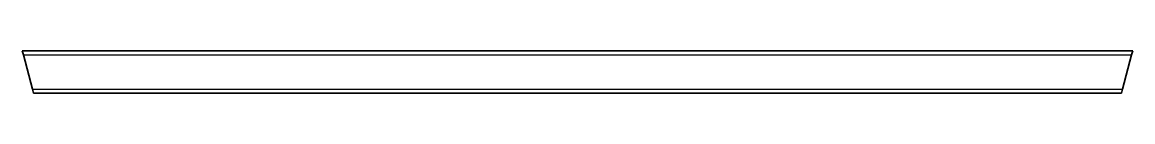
# Model space of a CAD drawing. Header units: inches. Extents: x 0 to 780, y 0 to 30.
import ezdxf

# ---------------------------------------------------------------- set-up
doc = ezdxf.new("R2010")
doc.units = ezdxf.units.IN
doc.header["$MEASUREMENT"] = 0
doc.layers.add('SIMUMAK Visible (ISO)', color=7, linetype='Continuous', lineweight=35)
doc.layers.add('SIMUMAK Visible Narrow (ISO)', color=7, linetype='Continuous', lineweight=25)

# ---------------------------------------------------------------- blocks, each defined once
blk = doc.blocks.new('DIN 30 x 30 x 2 00000012_Sheet_3_PTM-02-ELD01. Tubo 30x30x2mm')
at = {"layer": 'SIMUMAK Visible (ISO)'}
for p, q in [((-389.96, 15), (389.96, 15)), ((-389.15, 12), (-389.96, 15)), ((-389.15, 12), (-382.72, -12)), ((382.72, -12), (389.15, 12)), ((389.96, 15), (389.15, 12)), ((-381.92, -15), (-382.72, -12)), ((-381.92, -15), (381.92, -15)), ((382.72, -12), (381.92, -15))]:
    blk.add_line(p, q, dxfattribs=at)
at = {"layer": 'SIMUMAK Visible Narrow (ISO)'}
for p, q in [((-389.15, 12), (389.15, 12)), ((-382.72, -12), (382.72, -12))]:
    blk.add_line(p, q, dxfattribs=at)

msp = doc.modelspace()

# ---------------------------------------------------------------- block references
msp.add_blockref('DIN 30 x 30 x 2 00000012_Sheet_3_PTM-02-ELD01. Tubo 30x30x2mm', (389.96, 15))

doc.saveas('drawing.dxf')
